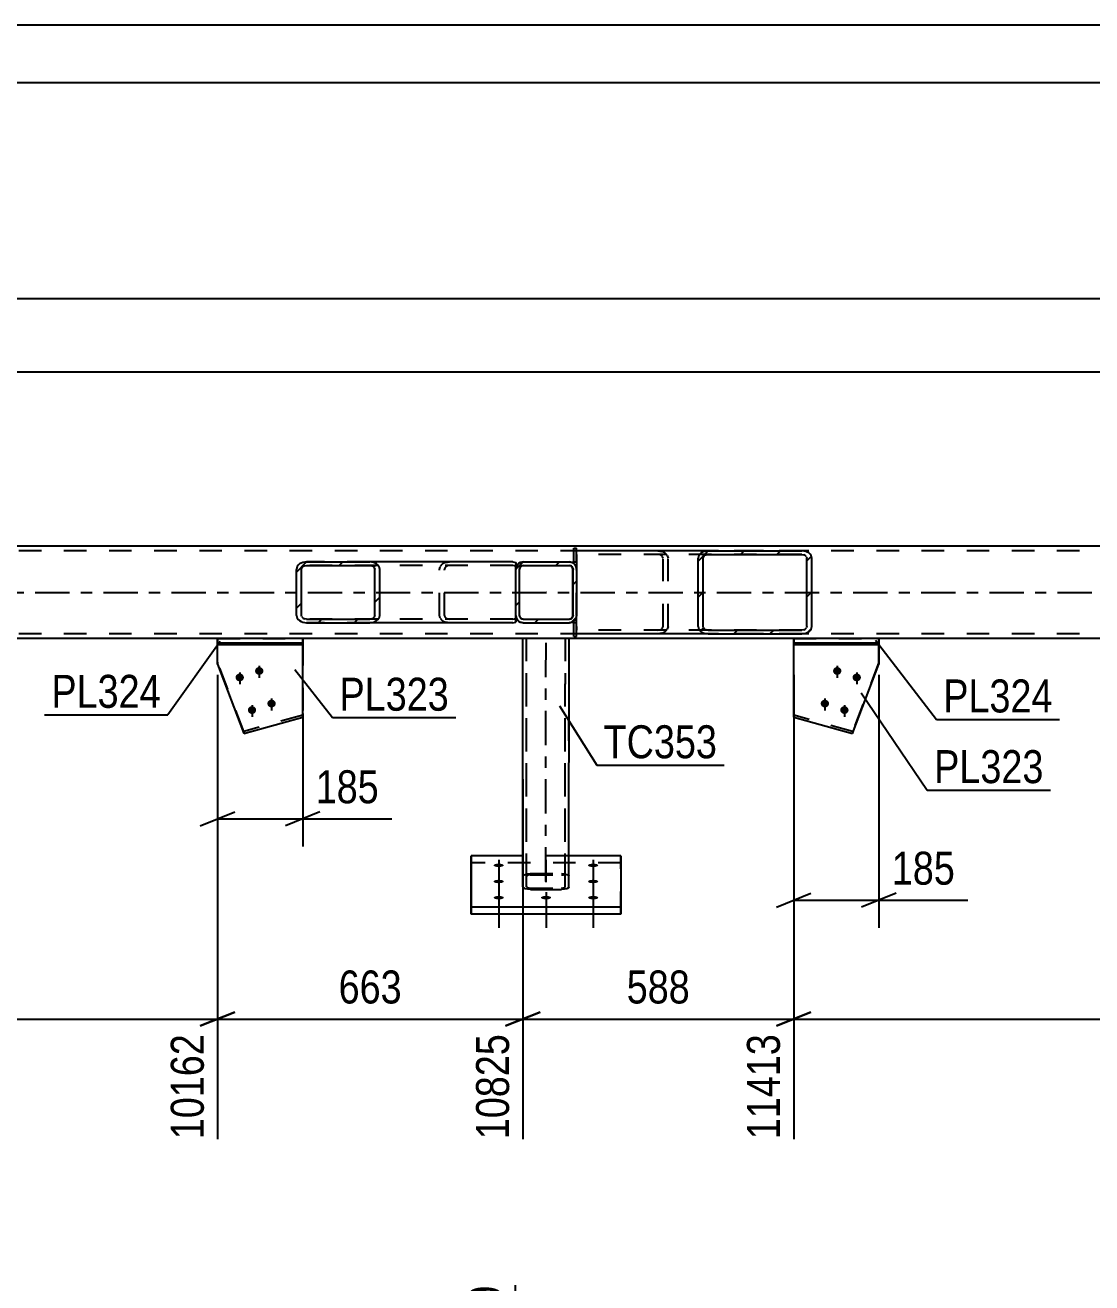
# Model space of a CAD drawing. Header units: millimetres. Extents: x -107 to 734, y -429 to 165.
# Drawn here: x 389.8 to 482.4, y 56.1 to 165.3 of the extents above; entities that cross this region are included whole.
import ezdxf

# ---------------------------------------------------------------- set-up
doc = ezdxf.new("R2010")
doc.units = ezdxf.units.MM
doc.linetypes.add('DXK_LINE_DOT2', pattern=[3.9198, 1.9599, -1.9599])
doc.linetypes.add('DXK_LINE_DOT3', pattern=[5.9187, 2.979, -0.9799, 0.9799, -0.9799])
doc.styles.add('Arial Narrow', font='ARIALN.TTF', dxfattribs={"height": 0.2})

# ---------------------------------------------------------------- blocks, each defined once
blk = doc.blocks.new('Unknown-761544594-1163')
at = {"color": 5, "linetype": 'Continuous'}
for p, q in [((734.4, 165.33), (-106.6, 165.33)), ((729.4, 160.33), (-101.6, 160.33))]:
    blk.add_line(p, q, dxfattribs=at)
blk = doc.blocks.new('Part-761544594-5006 - 4872')
at = {"linetype": 'Continuous'}
h = blk.add_hatch(dxfattribs=at)
h.set_pattern_fill('', scale=0.7, style=0, pattern_type=0)
h.set_pattern_definition([(45, (414.2036, 118.7013), (-1.57154, 1.57154), [])])
h.paths.add_polyline_path([(419.69, 118.7), (414.2, 118.7), (413.87, 118.65), (413.58, 118.51), (413.39, 118.31), (413.33, 118.06), (413.33, 114.06), (413.39, 113.82), (413.58, 113.61), (413.87, 113.47), (414.2, 113.42), (419.69, 113.42), (420.02, 113.47), (420.31, 113.61), (420.5, 113.82), (420.57, 114.06), (420.57, 118.06), (420.5, 118.31), (420.31, 118.51), (420.02, 118.65)])
h.paths.add_polyline_path([(420, 118.29), (420.09, 118.18), (420.13, 118.06), (420.13, 114.06), (420.09, 113.94), (420, 113.84), (419.86, 113.77), (419.69, 113.74), (414.2, 113.74), (414.04, 113.77), (413.89, 113.84), (413.8, 113.94), (413.76, 114.06), (413.76, 118.06), (413.8, 118.18), (413.89, 118.29), (414.04, 118.36), (414.2, 118.38), (419.69, 118.38), (419.86, 118.36)])
at = {"color": 2, "linetype": 'Continuous'}
for p, q in [((413.39, 118.31), (413.33, 118.06)), ((413.33, 114.06), (413.33, 118.06)), ((413.76, 118.06), (413.8, 118.18)), ((413.76, 114.06), (413.76, 118.06)), ((414.2, 118.7), (413.87, 118.65)), ((414.04, 118.36), (414.2, 118.38)), ((414.2, 118.7), (419.69, 118.7)), ((414.2, 118.38), (419.69, 118.38)), ((432.12, 118.7), (419.69, 118.7)), ((420.02, 118.65), (419.69, 118.7)), ((419.69, 118.38), (419.86, 118.36)), ((420.09, 118.18), (420.13, 118.06)), ((420.13, 114.06), (420.13, 118.06)), ((420.57, 118.06), (420.5, 118.31)), ((420.57, 114.06), (420.57, 118.06)), ((432.12, 118.7), (432.37, 118.66)), ((432.37, 118.66), (432.37, 118.65)), ((432.37, 118.65), (432.37, 118.51)), ((432.37, 118.51), (432.37, 118.31)), ((432.37, 118.31), (432.37, 118.06)), ((432.37, 114.06), (432.37, 118.06)), ((413.33, 114.06), (413.39, 113.82)), ((413.8, 113.94), (413.76, 114.06)), ((414.2, 113.74), (414.04, 113.77)), ((414.2, 113.74), (419.69, 113.74)), ((419.86, 113.77), (419.69, 113.74)), ((420.13, 114.06), (420.09, 113.94)), ((420.5, 113.82), (420.57, 114.06)), ((432.37, 114.06), (432.37, 113.82)), ((432.37, 113.82), (432.37, 113.61)), ((413.87, 113.47), (414.2, 113.42)), ((414.2, 113.42), (419.69, 113.42)), ((419.69, 113.42), (420.02, 113.47)), ((432.12, 113.42), (419.69, 113.42)), ((432.12, 113.42), (432.37, 113.46)), ((432.37, 113.61), (432.37, 113.47)), ((432.37, 113.47), (432.37, 113.46))]:
    blk.add_line(p, q, dxfattribs=at)
at = {"color": 7, "linetype": 'DXK_LINE_DOT2'}
for p, q in [((419.69, 118.7), (414.2, 118.7)), ((432.12, 118.38), (414.2, 118.38)), ((425.75, 118.06), (425.81, 118.31)), ((425.75, 114.06), (425.75, 118.06)), ((426.22, 118.18), (426.19, 118.06)), ((426.19, 114.06), (426.19, 118.06)), ((426.29, 118.65), (426.62, 118.7)), ((426.62, 118.38), (426.46, 118.36)), ((432.28, 118.36), (432.12, 118.38)), ((432.37, 118.31), (432.28, 118.36)), ((432.37, 118.66), (432.37, 118.31)), ((432.37, 118.29), (432.37, 118.31)), ((432.37, 118.31), (432.37, 118.31)), ((432.37, 118.18), (432.37, 118.29)), ((432.37, 118.06), (432.37, 118.18)), ((432.37, 114.06), (432.37, 118.06)), ((432.12, 113.74), (414.2, 113.74)), ((425.81, 113.82), (425.75, 114.06)), ((426.19, 114.06), (426.22, 113.94)), ((426.46, 113.77), (426.62, 113.74)), ((432.12, 113.74), (432.28, 113.77)), ((432.28, 113.77), (432.37, 113.81)), ((432.37, 113.94), (432.37, 114.06)), ((432.37, 113.84), (432.37, 113.94)), ((432.37, 113.81), (432.37, 113.84)), ((432.37, 113.46), (432.37, 113.81)), ((419.69, 113.42), (414.2, 113.42)), ((426.62, 113.42), (426.29, 113.47))]:
    blk.add_line(p, q, dxfattribs=at)
at = {"color": 2, "linetype": 'Continuous'}
for centre, radius, start, end in [((414.07, 117.88), 0.801, 104.5769, 147.6241), ((414.14, 117.97), 0.401, 104.5769, 147.6241), ((419.76, 117.97), 0.401, 32.3759, 75.4231), ((419.82, 117.88), 0.801, 32.3759, 75.4231), ((414.07, 114.25), 0.801, 212.3759, 255.4231), ((414.14, 114.15), 0.401, 212.3759, 255.4231), ((419.76, 114.15), 0.401, 284.5769, 327.6241), ((419.82, 114.25), 0.801, 284.5769, 327.6241)]:
    blk.add_arc(centre, radius, start, end, dxfattribs=at)
at = {"color": 7, "linetype": 'DXK_LINE_DOT2'}
for centre, radius, start, end in [((426.49, 117.88), 0.802, 104.5548, 147.5896), ((426.56, 117.97), 0.401, 104.5548, 147.5896), ((426.49, 114.25), 0.802, 212.4104, 255.4452), ((426.56, 114.15), 0.401, 212.4104, 255.4452)]:
    blk.add_arc(centre, radius, start, end, dxfattribs=at)
blk = doc.blocks.new('Part-761544594-4949 - 4872')
at = {"color": 2, "linetype": 'Continuous'}
for p, q in [((432.99, 90.48), (433, 112.06)), ((432.99, 91.41), (433, 112.06)), ((436.99, 90.48), (437, 112.06)), ((432.99, 90.48), (432.99, 91.41)), ((433.04, 90.4), (432.99, 90.48)), ((433.18, 90.32), (433.04, 90.4)), ((433.39, 90.28), (433.18, 90.32)), ((433.64, 90.26), (433.39, 90.28)), ((433.64, 90.26), (436.36, 90.26)), ((436.6, 90.28), (436.36, 90.26)), ((436.81, 90.32), (436.6, 90.28)), ((436.95, 90.4), (436.81, 90.32)), ((436.99, 90.48), (436.95, 90.4))]:
    blk.add_line(p, q, dxfattribs=at)
at = {"color": 7, "linetype": 'DXK_LINE_DOT2'}
for p, q in [((437, 112.06), (433, 112.06)), ((433.31, 91.41), (433.32, 112.06)), ((433.31, 90.48), (433.32, 112.06)), ((436.67, 91.41), (436.68, 112.06)), ((436.67, 90.48), (436.68, 112.06)), ((436.99, 91.41), (437, 112.06)), ((437, 112.06), (437, 112.06)), ((432.99, 91.41), (433.04, 91.49)), ((433.04, 91.49), (433.18, 91.56)), ((433.18, 91.56), (433.39, 91.61)), ((433.34, 91.45), (433.31, 91.41)), ((433.31, 90.48), (433.31, 91.41)), ((433.41, 91.49), (433.34, 91.45)), ((433.39, 91.61), (433.63, 91.63)), ((433.51, 91.51), (433.41, 91.49)), ((433.63, 91.52), (433.51, 91.51)), ((433.63, 91.63), (436.35, 91.63)), ((433.63, 91.52), (436.35, 91.52)), ((436.35, 91.63), (436.6, 91.61)), ((436.35, 91.52), (436.36, 91.52)), ((436.36, 91.52), (436.47, 91.51)), ((436.58, 91.49), (436.47, 91.51)), ((436.65, 91.45), (436.58, 91.49)), ((436.6, 91.61), (436.8, 91.56)), ((436.67, 91.41), (436.65, 91.45)), ((436.67, 90.48), (436.67, 91.41)), ((436.8, 91.56), (436.94, 91.49)), ((436.94, 91.49), (436.99, 91.41)), ((436.99, 90.48), (436.99, 91.41)), ((433.31, 90.48), (433.34, 90.44)), ((433.34, 90.44), (433.41, 90.4)), ((433.41, 90.4), (433.51, 90.38)), ((433.51, 90.38), (433.63, 90.37)), ((433.63, 90.37), (436.35, 90.37)), ((436.35, 90.37), (436.48, 90.38)), ((436.48, 90.38), (436.58, 90.4)), ((436.58, 90.4), (436.65, 90.44)), ((436.65, 90.44), (436.67, 90.48))]:
    blk.add_line(p, q, dxfattribs=at)
at = {"color": 7, "linetype": 'DXK_LINE_DOT3'}
blk.add_line((434.99, 90.94), (435, 112.06), dxfattribs=at)
blk = doc.blocks.new('Bolt-761544594-4896 - 4872')
at = {"linetype": 'Continuous'}
for points in [[(460.29, 109.57), (460.36, 109.57), (460.43, 109.54), (460.5, 109.51), (460.56, 109.46), (460.6, 109.4), (460.63, 109.34), (460.65, 109.27), (460.65, 109.2), (460.63, 109.13), (460.6, 109.07), (460.56, 109.01), (460.5, 108.96), (460.44, 108.93), (460.36, 108.9), (460.29, 108.9), (460.21, 108.9), (460.14, 108.92), (460.08, 108.96), (460.02, 109.01), (459.98, 109.06), (459.95, 109.13), (459.93, 109.2), (459.93, 109.27), (459.95, 109.34), (459.98, 109.4), (460.02, 109.46), (460.08, 109.51), (460.14, 109.54), (460.21, 109.57)], [(461.98, 109.01), (462.06, 109), (462.13, 108.98), (462.2, 108.94), (462.25, 108.9), (462.3, 108.84), (462.33, 108.77), (462.34, 108.7), (462.34, 108.63), (462.33, 108.56), (462.3, 108.5), (462.25, 108.44), (462.2, 108.4), (462.13, 108.36), (462.06, 108.34), (461.99, 108.33), (461.91, 108.34), (461.84, 108.36), (461.77, 108.39), (461.72, 108.44), (461.67, 108.5), (461.64, 108.56), (461.63, 108.63), (461.63, 108.7), (461.64, 108.77), (461.67, 108.84), (461.72, 108.89), (461.77, 108.94), (461.84, 108.98), (461.91, 109)], [(459.22, 106.74), (459.29, 106.73), (459.36, 106.71), (459.43, 106.67), (459.48, 106.63), (459.53, 106.57), (459.56, 106.51), (459.57, 106.44), (459.57, 106.37), (459.56, 106.3), (459.53, 106.23), (459.48, 106.18), (459.43, 106.13), (459.36, 106.09), (459.29, 106.07), (459.22, 106.06), (459.14, 106.07), (459.07, 106.09), (459.01, 106.13), (458.95, 106.17), (458.91, 106.23), (458.87, 106.3), (458.86, 106.36), (458.86, 106.43), (458.87, 106.5), (458.9, 106.57), (458.95, 106.63), (459, 106.67), (459.07, 106.71), (459.14, 106.73)], [(460.91, 106.17), (460.99, 106.17), (461.06, 106.14), (461.12, 106.11), (461.18, 106.06), (461.22, 106), (461.25, 105.94), (461.27, 105.87), (461.27, 105.8), (461.26, 105.73), (461.22, 105.67), (461.18, 105.61), (461.12, 105.56), (461.06, 105.53), (460.99, 105.5), (460.91, 105.5), (460.84, 105.5), (460.77, 105.53), (460.7, 105.56), (460.65, 105.61), (460.6, 105.66), (460.57, 105.73), (460.55, 105.8), (460.55, 105.87), (460.57, 105.94), (460.6, 106), (460.64, 106.06), (460.7, 106.11), (460.77, 106.14), (460.84, 106.17)]]:
    blk.add_hatch(color=1, dxfattribs=at).paths.add_polyline_path(points)
at = {"color": 1, "linetype": 'Continuous'}
for p, q in [((460.29, 109.67), (460.29, 108.65)), ((461.98, 109.11), (461.99, 108.08)), ((459.22, 106.84), (459.22, 105.81)), ((460.91, 106.27), (460.91, 105.25))]:
    blk.add_line(p, q, dxfattribs=at)
blk = doc.blocks.new('Bolt-761544594-4897 - 4872')
at = {"linetype": 'Continuous'}
for points in [[(410.1, 109.57), (410.17, 109.57), (410.24, 109.54), (410.31, 109.51), (410.36, 109.46), (410.41, 109.4), (410.44, 109.34), (410.45, 109.27), (410.45, 109.2), (410.44, 109.13), (410.41, 109.07), (410.36, 109.01), (410.31, 108.96), (410.24, 108.93), (410.17, 108.9), (410.1, 108.9), (410.02, 108.9), (409.95, 108.93), (409.89, 108.96), (409.83, 109.01), (409.78, 109.06), (409.75, 109.13), (409.74, 109.2), (409.74, 109.27), (409.75, 109.34), (409.78, 109.4), (409.83, 109.46), (409.88, 109.51), (409.95, 109.54), (410.02, 109.57)], [(408.4, 109.01), (408.47, 109), (408.55, 108.98), (408.61, 108.94), (408.67, 108.9), (408.71, 108.84), (408.74, 108.77), (408.76, 108.71), (408.76, 108.63), (408.74, 108.57), (408.71, 108.5), (408.67, 108.44), (408.61, 108.4), (408.55, 108.36), (408.48, 108.34), (408.4, 108.33), (408.33, 108.34), (408.25, 108.36), (408.19, 108.39), (408.13, 108.44), (408.09, 108.5), (408.06, 108.56), (408.04, 108.63), (408.04, 108.7), (408.06, 108.77), (408.09, 108.84), (408.13, 108.89), (408.19, 108.94), (408.25, 108.98), (408.32, 109)], [(409.47, 106.17), (409.54, 106.17), (409.61, 106.14), (409.68, 106.11), (409.74, 106.06), (409.78, 106.01), (409.81, 105.94), (409.83, 105.87), (409.83, 105.8), (409.81, 105.73), (409.78, 105.67), (409.74, 105.61), (409.68, 105.56), (409.62, 105.53), (409.54, 105.5), (409.47, 105.5), (409.39, 105.5), (409.32, 105.53), (409.26, 105.56), (409.2, 105.61), (409.16, 105.67), (409.13, 105.73), (409.11, 105.8), (409.11, 105.87), (409.13, 105.94), (409.16, 106), (409.2, 106.06), (409.26, 106.11), (409.32, 106.14), (409.39, 106.17)], [(411.16, 106.74), (411.24, 106.73), (411.31, 106.71), (411.38, 106.68), (411.43, 106.63), (411.48, 106.57), (411.51, 106.51), (411.52, 106.44), (411.52, 106.37), (411.51, 106.3), (411.48, 106.23), (411.43, 106.18), (411.38, 106.13), (411.31, 106.09), (411.24, 106.07), (411.17, 106.06), (411.09, 106.07), (411.02, 106.09), (410.95, 106.13), (410.9, 106.17), (410.85, 106.23), (410.82, 106.3), (410.81, 106.36), (410.81, 106.44), (410.82, 106.5), (410.85, 106.57), (410.9, 106.63), (410.95, 106.67), (411.02, 106.71), (411.09, 106.73)]]:
    blk.add_hatch(color=1, dxfattribs=at).paths.add_polyline_path(points)
at = {"color": 1, "linetype": 'Continuous'}
for p, q in [((410.09, 109.67), (410.1, 108.65)), ((408.4, 109.11), (408.4, 108.08)), ((409.47, 106.27), (409.47, 105.25)), ((411.16, 106.84), (411.17, 105.81))]:
    blk.add_line(p, q, dxfattribs=at)
blk = doc.blocks.new('Part-761544594-4912 - 4872')
at = {"color": 7, "linetype": 'DXK_LINE_DOT2'}
for p, q in [((563.65, 119.66), (0, 119.66)), ((563.65, 112.46), (0, 112.46))]:
    blk.add_line(p, q, dxfattribs=at)
at = {"color": 2, "linetype": 'Continuous'}
for p, q in [((563.65, 120.06), (0.01, 120.06)), ((563.65, 112.06), (4.81, 112.06))]:
    blk.add_line(p, q, dxfattribs=at)
at = {"color": 7, "linetype": 'DXK_LINE_DOT3'}
blk.add_line((0.01, 116.06), (563.65, 116.06), dxfattribs=at)
blk = doc.blocks.new('Bolt-761544594-4922 - 4872')
at = {"linetype": 'Continuous'}
for points in [[(430.89, 92.2), (430.8, 92.2), (430.71, 92.21), (430.63, 92.23), (430.56, 92.25), (430.51, 92.27), (430.47, 92.3), (430.45, 92.33), (430.45, 92.36), (430.47, 92.39), (430.51, 92.42), (430.56, 92.45), (430.63, 92.47), (430.71, 92.48), (430.8, 92.49), (430.89, 92.5), (430.98, 92.49), (431.07, 92.48), (431.15, 92.47), (431.22, 92.45), (431.27, 92.42), (431.31, 92.39), (431.33, 92.36), (431.33, 92.33), (431.31, 92.3), (431.27, 92.27), (431.22, 92.25), (431.15, 92.23), (431.07, 92.21), (430.98, 92.2)], [(439.09, 92.2), (439, 92.2), (438.91, 92.21), (438.83, 92.23), (438.76, 92.25), (438.71, 92.27), (438.67, 92.3), (438.65, 92.33), (438.65, 92.36), (438.67, 92.39), (438.71, 92.42), (438.76, 92.45), (438.83, 92.47), (438.91, 92.48), (439, 92.49), (439.09, 92.5), (439.18, 92.49), (439.27, 92.48), (439.35, 92.47), (439.42, 92.45), (439.47, 92.42), (439.51, 92.39), (439.53, 92.36), (439.53, 92.33), (439.51, 92.3), (439.47, 92.27), (439.42, 92.25), (439.35, 92.23), (439.27, 92.21), (439.18, 92.2)], [(430.89, 90.79), (430.8, 90.8), (430.71, 90.81), (430.63, 90.82), (430.57, 90.84), (430.51, 90.87), (430.47, 90.9), (430.46, 90.93), (430.46, 90.96), (430.47, 90.99), (430.51, 91.02), (430.57, 91.05), (430.63, 91.07), (430.71, 91.08), (430.8, 91.09), (430.89, 91.1), (430.98, 91.09), (431.07, 91.08), (431.15, 91.07), (431.22, 91.05), (431.27, 91.02), (431.31, 90.99), (431.33, 90.96), (431.33, 90.93), (431.31, 90.9), (431.27, 90.87), (431.22, 90.84), (431.15, 90.82), (431.07, 90.81), (430.98, 90.8)], [(439.09, 90.79), (439, 90.8), (438.91, 90.81), (438.83, 90.82), (438.77, 90.84), (438.71, 90.87), (438.67, 90.9), (438.66, 90.93), (438.66, 90.96), (438.67, 90.99), (438.71, 91.02), (438.77, 91.05), (438.83, 91.07), (438.91, 91.08), (439, 91.09), (439.09, 91.1), (439.18, 91.09), (439.27, 91.08), (439.35, 91.07), (439.42, 91.05), (439.47, 91.02), (439.51, 90.99), (439.53, 90.96), (439.53, 90.93), (439.51, 90.9), (439.47, 90.87), (439.42, 90.84), (439.35, 90.82), (439.27, 90.81), (439.18, 90.8)], [(430.9, 89.39), (430.81, 89.4), (430.72, 89.4), (430.64, 89.42), (430.57, 89.44), (430.52, 89.47), (430.48, 89.5), (430.46, 89.53), (430.46, 89.56), (430.48, 89.59), (430.52, 89.62), (430.57, 89.64), (430.64, 89.66), (430.72, 89.68), (430.81, 89.69), (430.9, 89.69), (430.99, 89.69), (431.08, 89.68), (431.16, 89.66), (431.22, 89.64), (431.28, 89.62), (431.32, 89.59), (431.33, 89.56), (431.33, 89.53), (431.32, 89.5), (431.28, 89.47), (431.22, 89.44), (431.16, 89.42), (431.08, 89.4), (430.99, 89.4)], [(435, 89.39), (434.91, 89.4), (434.82, 89.4), (434.74, 89.42), (434.67, 89.44), (434.62, 89.47), (434.58, 89.5), (434.56, 89.53), (434.56, 89.56), (434.58, 89.59), (434.62, 89.62), (434.67, 89.64), (434.74, 89.66), (434.82, 89.68), (434.91, 89.69), (435, 89.69), (435.09, 89.69), (435.18, 89.68), (435.26, 89.66), (435.32, 89.64), (435.38, 89.62), (435.42, 89.59), (435.43, 89.56), (435.43, 89.53), (435.42, 89.5), (435.38, 89.47), (435.32, 89.44), (435.26, 89.42), (435.18, 89.4), (435.09, 89.4)], [(439.1, 89.39), (439.01, 89.4), (438.92, 89.4), (438.84, 89.42), (438.77, 89.44), (438.72, 89.47), (438.68, 89.5), (438.66, 89.53), (438.66, 89.56), (438.68, 89.59), (438.72, 89.62), (438.77, 89.64), (438.84, 89.66), (438.92, 89.68), (439.01, 89.69), (439.1, 89.69), (439.19, 89.69), (439.28, 89.68), (439.36, 89.66), (439.42, 89.64), (439.48, 89.62), (439.52, 89.59), (439.53, 89.56), (439.53, 89.53), (439.52, 89.5), (439.48, 89.47), (439.42, 89.44), (439.36, 89.42), (439.28, 89.4), (439.19, 89.4)]]:
    blk.add_hatch(color=1, dxfattribs=at).paths.add_polyline_path(points)
at = {"color": 1, "linetype": 'Continuous'}
for p, q in [((430.89, 92.84), (430.89, 89.72)), ((439.09, 92.84), (439.09, 89.72)), ((430.89, 91.43), (430.89, 88.31)), ((439.09, 91.43), (439.09, 88.31)), ((430.9, 90.03), (430.9, 86.91)), ((435, 90.03), (435, 86.91)), ((439.1, 90.03), (439.1, 86.91))]:
    blk.add_line(p, q, dxfattribs=at)
at = {"color": 1, "linetype": 'DXK_LINE_DOT2'}
blk.add_line((434.99, 92.84), (434.99, 89.72), dxfattribs=at)
blk = doc.blocks.new('Part-761544594-5001 - 4872')
at = {"color": 2, "linetype": 'Continuous'}
for p, q in [((406.48, 111.66), (406.48, 112.06)), ((406.48, 112.06), (406.48, 111.66)), ((406.48, 111.66), (406.48, 111.66)), ((406.48, 111.66), (406.48, 111.66)), ((413.88, 111.66), (406.48, 111.66)), ((413.88, 112.06), (413.88, 111.66))]:
    blk.add_line(p, q, dxfattribs=at)
at = {"color": 7, "linetype": 'DXK_LINE_DOT2'}
for p, q in [((406.48, 112.06), (406.48, 112.06)), ((406.48, 112.06), (413.88, 112.06)), ((406.48, 111.66), (406.48, 111.66)), ((413.87, 111.66), (413.87, 112.06))]:
    blk.add_line(p, q, dxfattribs=at)
blk = doc.blocks.new('Part-761544594-4937 - 4872')
at = {"color": 2, "linetype": 'Continuous'}
for p, q in [((437.41, 112.22), (437.41, 113.42)), ((437.41, 113.42), (437.42, 113.42)), ((437.66, 113.42), (437.41, 113.42)), ((437.42, 112.22), (437.42, 113.42)), ((437.66, 112.22), (437.66, 113.42)), ((437.42, 112.22), (437.41, 112.22)), ((437.41, 112.22), (437.66, 112.22))]:
    blk.add_line(p, q, dxfattribs=at)
at = {"color": 7, "linetype": 'DXK_LINE_DOT2'}
blk.add_line((437.65, 112.22), (437.65, 113.42), dxfattribs=at)
blk = doc.blocks.new('Part-761544594-4938 - 4872')
at = {"color": 2, "linetype": 'Continuous'}
for p, q in [((437.42, 119.9), (437.41, 119.9)), ((437.41, 119.9), (437.66, 119.9)), ((437.41, 118.7), (437.41, 119.9)), ((437.42, 118.7), (437.42, 119.9)), ((437.66, 118.7), (437.66, 119.9)), ((437.42, 118.7), (437.41, 118.7)), ((437.41, 118.7), (437.66, 118.7))]:
    blk.add_line(p, q, dxfattribs=at)
at = {"color": 7, "linetype": 'DXK_LINE_DOT2'}
blk.add_line((437.65, 118.7), (437.65, 119.9), dxfattribs=at)
blk = doc.blocks.new('Part-761544594-4943 - 4872')
at = {"color": 2, "linetype": 'Continuous'}
for p, q in [((456.51, 112.06), (456.51, 111.66)), ((456.51, 111.66), (456.52, 111.66)), ((456.51, 111.66), (456.51, 111.66)), ((456.52, 111.66), (456.52, 112.06)), ((463.91, 111.66), (456.52, 111.66)), ((463.91, 112.06), (463.91, 111.66))]:
    blk.add_line(p, q, dxfattribs=at)
at = {"color": 7, "linetype": 'DXK_LINE_DOT2'}
for p, q in [((456.52, 112.06), (456.51, 112.06)), ((456.51, 112.06), (463.91, 112.06)), ((456.51, 111.66), (456.52, 111.66)), ((463.9, 111.66), (463.9, 112.06))]:
    blk.add_line(p, q, dxfattribs=at)
blk = doc.blocks.new('Part-761544594-5015 - 4872')
at = {"color": 2, "linetype": 'Continuous'}
for p, q in [((406.48, 111.68), (406.48, 111.68)), ((406.48, 111.68), (406.48, 111.52)), ((406.48, 109.99), (406.48, 111.52)), ((406.48, 111.52), (413.87, 111.52)), ((406.48, 109.82), (406.48, 111.52)), ((413.87, 111.52), (413.87, 111.66)), ((413.87, 105.21), (413.87, 111.52)), ((406.48, 109.82), (408.75, 103.8)), ((408.75, 103.8), (413.87, 105.21))]:
    blk.add_line(p, q, dxfattribs=at)
at = {"color": 7, "linetype": 'DXK_LINE_DOT2'}
for p, q in [((406.48, 111.68), (413.87, 111.68)), ((406.48, 111.52), (406.48, 111.68)), ((413.87, 111.68), (413.87, 105.38)), ((413.87, 111.66), (413.87, 111.68)), ((408.75, 103.97), (406.48, 109.99)), ((406.48, 109.99), (406.48, 109.82)), ((413.87, 105.38), (408.75, 103.97)), ((413.87, 105.38), (413.87, 105.21)), ((408.75, 103.97), (408.75, 103.8))]:
    blk.add_line(p, q, dxfattribs=at)
blk = doc.blocks.new('Part-761544594-4977 - 4872')
at = {"linetype": 'Continuous'}
h = blk.add_hatch(dxfattribs=at)
h.set_pattern_fill('', scale=0.7, style=0, pattern_type=0)
h.set_pattern_definition([(45, (433.0277, 118.7013), (-1.57154, 1.57154), [])])
h.paths.add_polyline_path([(437.03, 118.7), (433.03, 118.7), (432.78, 118.65), (432.58, 118.51), (432.44, 118.31), (432.39, 118.06), (432.39, 114.06), (432.44, 113.82), (432.58, 113.61), (432.78, 113.47), (433.03, 113.42), (437.03, 113.42), (437.27, 113.47), (437.48, 113.61), (437.62, 113.82), (437.67, 114.06), (437.67, 118.06), (437.62, 118.31), (437.48, 118.51), (437.27, 118.65)])
h.paths.add_polyline_path([(437.25, 118.29), (437.32, 118.18), (437.35, 118.06), (437.35, 114.06), (437.32, 113.94), (437.25, 113.84), (437.15, 113.77), (437.03, 113.74), (433.03, 113.74), (432.91, 113.77), (432.8, 113.84), (432.73, 113.94), (432.71, 114.06), (432.71, 118.06), (432.73, 118.18), (432.8, 118.29), (432.91, 118.36), (433.03, 118.38), (437.03, 118.38), (437.15, 118.36)])
at = {"color": 2, "linetype": 'Continuous'}
for p, q in [((432.37, 118.06), (432.42, 118.31)), ((432.37, 118.06), (432.39, 118.06)), ((432.44, 118.31), (432.39, 118.06)), ((432.39, 114.06), (432.39, 118.06)), ((432.71, 118.06), (432.73, 118.18)), ((432.71, 114.06), (432.71, 118.06)), ((432.77, 118.65), (433.01, 118.7)), ((433.03, 118.7), (432.78, 118.65)), ((432.91, 118.36), (433.03, 118.38)), ((433.01, 118.7), (433.03, 118.7)), ((433.03, 118.7), (433.01, 118.7)), ((433.03, 118.7), (437.03, 118.7)), ((433.03, 118.38), (437.03, 118.38)), ((437.14, 118.36), (437.01, 118.38)), ((437.27, 118.65), (437.03, 118.7)), ((437.03, 118.38), (437.15, 118.36)), ((437.33, 118.06), (437.31, 118.18)), ((437.32, 118.18), (437.35, 118.06)), ((437.33, 118.06), (437.35, 118.06)), ((437.33, 114.06), (437.33, 118.06)), ((437.35, 114.06), (437.35, 118.06)), ((437.67, 118.06), (437.62, 118.31)), ((437.67, 114.06), (437.67, 118.06)), ((432.37, 114.06), (432.39, 114.06)), ((432.42, 113.82), (432.37, 114.06)), ((432.39, 114.06), (432.44, 113.82)), ((432.73, 113.94), (432.71, 114.06)), ((433.03, 113.74), (432.91, 113.77)), ((433.03, 113.74), (437.03, 113.74)), ((437.01, 113.74), (437.14, 113.77)), ((437.15, 113.77), (437.03, 113.74)), ((437.31, 113.94), (437.33, 114.06)), ((437.35, 114.06), (437.32, 113.94)), ((437.33, 114.06), (437.35, 114.06)), ((437.62, 113.82), (437.67, 114.06)), ((433.01, 113.42), (432.77, 113.47)), ((432.78, 113.47), (433.03, 113.42)), ((433.01, 113.42), (433.03, 113.42)), ((433.03, 113.42), (433.01, 113.42)), ((433.03, 113.42), (437.03, 113.42)), ((437.03, 113.42), (437.27, 113.47))]:
    blk.add_line(p, q, dxfattribs=at)
at = {"color": 7, "linetype": 'DXK_LINE_DOT2'}
for p, q in [((432.37, 114.06), (432.37, 118.06)), ((432.37, 118.06), (432.37, 118.06)), ((432.37, 118.06), (432.37, 118.06)), ((432.72, 118.18), (432.69, 118.06)), ((432.69, 118.06), (432.71, 118.06)), ((432.69, 114.06), (432.69, 118.06)), ((433.01, 118.38), (432.89, 118.36)), ((433.01, 118.38), (433.03, 118.38)), ((433.01, 118.38), (437.01, 118.38)), ((433.03, 118.7), (437.03, 118.7)), ((437.01, 118.7), (437.26, 118.65)), ((437.01, 118.38), (437.03, 118.38)), ((437.6, 118.31), (437.65, 118.06)), ((437.65, 114.06), (437.65, 118.06)), ((437.65, 118.06), (437.67, 118.06)), ((432.37, 114.06), (432.37, 114.06)), ((432.37, 114.06), (432.37, 114.06)), ((432.69, 114.06), (432.71, 114.06)), ((432.69, 114.06), (432.72, 113.94)), ((432.89, 113.77), (433.01, 113.74)), ((433.01, 113.74), (433.03, 113.74)), ((433.01, 113.74), (437.01, 113.74)), ((437.01, 113.74), (437.03, 113.74)), ((437.65, 114.06), (437.6, 113.82)), ((437.65, 114.06), (437.67, 114.06)), ((433.03, 113.42), (437.03, 113.42)), ((437.26, 113.47), (437.01, 113.42))]:
    blk.add_line(p, q, dxfattribs=at)
at = {"color": 7, "linetype": 'DXK_LINE_DOT3'}
blk.add_line((435.03, 116.06), (435, 116.06), dxfattribs=at)
at = {"color": 2, "linetype": 'Continuous'}
for centre, radius, start, end in [((433.01, 118.06), 0.64, 112.5, 157.5), ((433.03, 118.06), 0.64, 112.5, 157.5), ((433.03, 118.06), 0.32, 112.5, 157.5), ((437.01, 118.06), 0.32, 22.5, 67.5), ((437.03, 118.06), 0.32, 22.5, 67.5), ((437.03, 118.06), 0.64, 22.5, 67.5), ((433.01, 114.06), 0.64, 202.5, 247.5), ((433.03, 114.06), 0.64, 202.5, 247.5), ((433.03, 114.06), 0.32, 202.5, 247.5), ((437.01, 114.06), 0.32, 292.5, 337.5), ((437.03, 114.06), 0.32, 292.5, 337.5), ((437.03, 114.06), 0.64, 292.5, 337.5)]:
    blk.add_arc(centre, radius, start, end, dxfattribs=at)
at = {"color": 7, "linetype": 'DXK_LINE_DOT2'}
for centre, radius, start, end in [((433.01, 118.06), 0.32, 112.5, 157.5), ((437.01, 118.06), 0.64, 22.5, 67.5), ((433.01, 114.06), 0.32, 202.5, 247.5), ((437.01, 114.06), 0.64, 292.5, 337.5)]:
    blk.add_arc(centre, radius, start, end, dxfattribs=at)
blk = doc.blocks.new('Part-761544594-4991 - 4872')
at = {"color": 2, "linetype": 'Continuous'}
for p, q in [((433, 93.17), (428.49, 93.17)), ((428.49, 93.17), (428.49, 92.57)), ((428.5, 88.72), (428.49, 93.17)), ((441.49, 93.17), (437, 93.17)), ((441.49, 93.17), (441.5, 88.72)), ((428.49, 92.57), (428.5, 88.12)), ((441.5, 88.72), (428.5, 88.72)), ((428.5, 88.12), (428.5, 88.72)), ((441.5, 88.72), (441.5, 88.12)), ((441.5, 88.12), (428.5, 88.12))]:
    blk.add_line(p, q, dxfattribs=at)
at = {"color": 7, "linetype": 'DXK_LINE_DOT2'}
for p, q in [((437, 93.17), (433, 93.17)), ((441.49, 92.57), (441.49, 93.17)), ((441.49, 92.57), (428.49, 92.57)), ((441.5, 88.12), (441.49, 92.57))]:
    blk.add_line(p, q, dxfattribs=at)
blk = doc.blocks.new('Part-761544594-5012 - 4872')
at = {"linetype": 'Continuous'}
h = blk.add_hatch(dxfattribs=at)
h.set_pattern_fill('', scale=0.7, style=0, pattern_type=0)
h.set_pattern_definition([(45, (449.0792, 119.6613), (-1.57154, 1.57154), [])])
h.paths.add_polyline_path([(457.21, 119.66), (449.08, 119.66), (448.74, 119.61), (448.46, 119.47), (448.27, 119.27), (448.2, 119.02), (448.2, 113.1), (448.27, 112.86), (448.46, 112.65), (448.74, 112.51), (449.08, 112.46), (457.21, 112.46), (457.55, 112.51), (457.84, 112.65), (458.03, 112.86), (458.09, 113.1), (458.09, 119.02), (458.03, 119.27), (457.84, 119.47), (457.55, 119.61)])
h.paths.add_polyline_path([(457.53, 119.25), (457.62, 119.14), (457.65, 119.02), (457.65, 113.1), (457.62, 112.98), (457.53, 112.88), (457.38, 112.81), (457.21, 112.78), (449.08, 112.78), (448.91, 112.81), (448.77, 112.88), (448.67, 112.98), (448.64, 113.1), (448.64, 119.02), (448.67, 119.14), (448.77, 119.25), (448.91, 119.32), (449.08, 119.34), (457.21, 119.34), (457.38, 119.32)])
at = {"color": 7, "linetype": 'DXK_LINE_DOT2'}
for p, q in [((437.65, 119.34), (437.65, 119.66)), ((437.66, 119.66), (437.65, 119.66)), ((437.65, 119.66), (437.65, 119.66)), ((437.65, 119.66), (437.66, 119.66)), ((437.65, 119.61), (437.65, 119.66)), ((437.65, 119.47), (437.65, 119.61)), ((437.66, 119.27), (437.65, 119.47)), ((457.21, 119.34), (437.65, 119.34)), ((437.65, 119.34), (437.65, 119.32)), ((437.65, 119.32), (437.65, 119.25)), ((437.65, 119.25), (437.65, 119.14)), ((437.65, 119.14), (437.65, 119.02)), ((437.66, 119.02), (437.66, 119.27)), ((444.72, 119.66), (445.06, 119.61)), ((444.89, 119.32), (444.72, 119.34)), ((445.16, 119.02), (445.12, 119.14)), ((445.53, 119.27), (445.6, 119.02)), ((457.21, 119.66), (449.08, 119.66)), ((437.65, 119.02), (437.65, 118.7)), ((437.65, 118.13), (437.65, 114)), ((437.66, 119.02), (437.66, 118.7)), ((437.66, 118.12), (437.66, 114)), ((445.16, 113.1), (445.16, 119.02)), ((445.6, 113.1), (445.6, 119.02)), ((437.65, 113.1), (437.65, 113.42)), ((437.65, 113.1), (437.65, 112.98)), ((437.65, 112.98), (437.65, 112.88)), ((437.65, 112.88), (437.65, 112.81)), ((437.65, 112.65), (437.66, 112.86)), ((437.65, 112.81), (437.65, 112.78)), ((457.21, 112.78), (437.65, 112.78)), ((437.65, 112.46), (437.65, 112.78)), ((437.65, 112.51), (437.65, 112.65)), ((437.66, 113.1), (437.66, 113.42)), ((437.66, 112.86), (437.66, 113.1)), ((444.72, 112.78), (444.89, 112.81)), ((445.12, 112.98), (445.16, 113.1)), ((445.6, 113.1), (445.53, 112.86)), ((437.65, 112.46), (437.65, 112.51)), ((437.65, 112.46), (437.66, 112.46)), ((437.66, 112.46), (437.65, 112.46)), ((437.65, 112.46), (437.65, 112.46)), ((445.06, 112.51), (444.72, 112.46)), ((457.21, 112.46), (449.08, 112.46))]:
    blk.add_line(p, q, dxfattribs=at)
at = {"color": 2, "linetype": 'Continuous'}
for p, q in [((449.08, 119.66), (437.66, 119.66)), ((448.27, 119.27), (448.2, 119.02)), ((448.64, 119.02), (448.67, 119.14)), ((449.08, 119.66), (448.74, 119.61)), ((448.91, 119.32), (449.08, 119.34)), ((449.08, 119.66), (457.21, 119.66)), ((449.08, 119.34), (457.21, 119.34)), ((457.55, 119.61), (457.21, 119.66)), ((457.21, 119.34), (457.38, 119.32)), ((457.62, 119.14), (457.65, 119.02)), ((458.09, 119.02), (458.03, 119.27)), ((437.65, 118.7), (437.65, 118.13)), ((437.66, 118.7), (437.66, 118.12)), ((448.2, 113.1), (448.2, 119.02)), ((448.64, 113.1), (448.64, 119.02)), ((457.65, 113.1), (457.65, 119.02)), ((458.09, 113.1), (458.09, 119.02)), ((437.65, 113.42), (437.65, 114)), ((437.66, 113.42), (437.66, 114)), ((448.2, 113.1), (448.27, 112.86)), ((448.67, 112.98), (448.64, 113.1)), ((449.08, 112.78), (448.91, 112.81)), ((449.08, 112.78), (457.21, 112.78)), ((457.38, 112.81), (457.21, 112.78)), ((457.65, 113.1), (457.62, 112.98)), ((458.03, 112.86), (458.09, 113.1)), ((449.08, 112.46), (437.66, 112.46)), ((448.74, 112.51), (449.08, 112.46)), ((449.08, 112.46), (457.21, 112.46)), ((457.21, 112.46), (457.55, 112.51))]:
    blk.add_line(p, q, dxfattribs=at)
at = {"color": 7, "linetype": 'DXK_LINE_DOT2'}
for centre, radius, start, end in [((444.79, 118.93), 0.401, 32.4104, 75.4452), ((444.85, 118.84), 0.802, 32.4104, 75.4452), ((444.79, 113.19), 0.401, 284.5548, 327.5896), ((444.85, 113.29), 0.802, 284.5548, 327.5896)]:
    blk.add_arc(centre, radius, start, end, dxfattribs=at)
at = {"color": 2, "linetype": 'Continuous'}
for centre, radius, start, end in [((448.94, 118.84), 0.803, 104.5326, 147.5549), ((449.01, 118.93), 0.401, 104.5326, 147.5549), ((457.28, 118.93), 0.401, 32.4451, 75.4674), ((457.35, 118.84), 0.803, 32.4451, 75.4674), ((448.94, 113.29), 0.803, 212.4451, 255.4674), ((449.01, 113.19), 0.401, 212.4451, 255.4674), ((457.28, 113.19), 0.401, 284.5326, 327.5549), ((457.35, 113.29), 0.803, 284.5326, 327.5549)]:
    blk.add_arc(centre, radius, start, end, dxfattribs=at)
blk = doc.blocks.new('Part-761544594-5016 - 4872')
at = {"color": 2, "linetype": 'Continuous'}
for p, q in [((456.51, 111.68), (456.52, 111.68)), ((456.51, 111.68), (456.51, 111.52)), ((456.51, 105.38), (456.51, 111.52)), ((456.51, 111.52), (463.91, 111.52)), ((456.51, 105.21), (456.51, 111.52)), ((463.91, 111.52), (463.91, 111.66)), ((463.91, 109.82), (463.91, 111.52)), ((461.63, 103.8), (463.91, 109.82)), ((456.51, 105.21), (461.63, 103.8))]:
    blk.add_line(p, q, dxfattribs=at)
at = {"color": 7, "linetype": 'DXK_LINE_DOT2'}
for p, q in [((456.51, 111.52), (456.51, 111.68)), ((456.52, 111.68), (463.91, 111.68)), ((463.91, 111.68), (463.91, 109.99)), ((463.91, 111.66), (463.91, 111.68)), ((463.91, 109.99), (461.63, 103.96)), ((463.91, 109.99), (463.91, 109.82)), ((461.63, 103.96), (456.51, 105.38)), ((456.51, 105.38), (456.51, 105.21)), ((461.63, 103.96), (461.63, 103.8))]:
    blk.add_line(p, q, dxfattribs=at)
blk = doc.blocks.new('StraightDimension-761544594-2307 - 1651')
at = {"color": 7, "linetype": 'Continuous'}
for p, q in [((432.36, -5.66), (432.36, 55.87)), ((425.73, -5), (425.73, 51.37)), ((424.23, 40.33), (427.23, 41.53)), ((433.86, 41.53), (430.86, 40.33)), ((425.73, 40.93), (432.36, 40.93))]:
    blk.add_line(p, q, dxfattribs=at)
at = {"color": 0}
blk.add_wipeout([(432.39, 41.68), (432.39, 45.88), (425.7, 45.88), (425.7, 41.68)], dxfattribs=at)
at = {"color": 3, "style": 'Arial Narrow'}
blk.add_text('166', height=2.863, dxfattribs=at).set_placement((426.3, 42.28))
at = {"color": 0, "linetype": 'Continuous'}
blk.add_wipeout([(431.76, 56.47), (427.56, 56.47), (427.56, 46.13), (431.76, 46.13)], dxfattribs=at)
at = {"color": 3, "linetype": 'Continuous', "style": 'Arial Narrow'}
blk.add_text('10809', height=2.863, rotation=90.0002, dxfattribs=at).set_placement((431.16, 46.73))
blk = doc.blocks.new('StraightDimension-761544594-7548 - 4872')
at = {"color": 7, "linetype": 'Continuous'}
blk.add_line((0.01, 135.21), (574.55, 135.21), dxfattribs=at)
blk = doc.blocks.new('StraightDimension-761544594-8649 - 4872')
at = {"color": 7, "linetype": 'Continuous'}
blk.add_line((-1, 141.59), (575.55, 141.59), dxfattribs=at)
blk = doc.blocks.new('StraightDimension-761544594-8784 - 4872')
at = {"color": 7, "linetype": 'Continuous'}
for p, q in [((574.55, 111.06), (574.55, 68.56)), ((456.51, 108.89), (456.51, 68.56)), ((458.01, 79.6), (455.01, 78.4)), ((456.51, 79), (574.55, 79)), ((573.05, 78.4), (576.05, 79.6))]:
    blk.add_line(p, q, dxfattribs=at)
at = {"color": 0}
blk.add_wipeout([(519.79, 79.75), (519.79, 83.95), (511.28, 83.95), (511.28, 79.75)], dxfattribs=at)
at = {"color": 3, "style": 'Arial Narrow'}
blk.add_text('4087', height=2.863, dxfattribs=at).set_placement((511.88, 80.35))
at = {"color": 0, "linetype": 'Continuous'}
blk.add_wipeout([(573.95, 78.3), (569.75, 78.3), (569.75, 67.96), (573.95, 67.96)], dxfattribs=at)
at = {"color": 3, "linetype": 'Continuous', "style": 'Arial Narrow'}
blk.add_text('15500', height=2.863, rotation=90.0002, dxfattribs=at).set_placement((573.35, 68.56))
blk = doc.blocks.new('StraightDimension-761544594-8785 - 4872')
at = {"color": 7, "linetype": 'Continuous'}
for p, q in [((456.51, 108.89), (456.51, 68.56)), ((432.99, 99.84), (432.99, 68.56)), ((434.49, 79.6), (431.49, 78.4)), ((432.99, 79), (456.51, 79)), ((455.01, 78.4), (458.01, 79.6))]:
    blk.add_line(p, q, dxfattribs=at)
at = {"color": 0}
blk.add_wipeout([(448.1, 79.75), (448.1, 83.95), (441.41, 83.95), (441.41, 79.75)], dxfattribs=at)
at = {"color": 3, "style": 'Arial Narrow'}
blk.add_text('588', height=2.863, dxfattribs=at).set_placement((442.01, 80.35))
at = {"color": 0, "linetype": 'Continuous'}
blk.add_wipeout([(455.91, 78.3), (451.71, 78.3), (451.71, 67.96), (455.91, 67.96)], dxfattribs=at)
at = {"color": 3, "linetype": 'Continuous', "style": 'Arial Narrow'}
blk.add_text('11413', height=2.863, rotation=90.0002, dxfattribs=at).set_placement((455.31, 68.56))
blk = doc.blocks.new('StraightDimension-761544594-8786 - 4872')
at = {"color": 7, "linetype": 'Continuous'}
for p, q in [((406.48, 108.91), (406.48, 68.56)), ((432.99, 99.84), (432.99, 68.56)), ((407.98, 79.6), (404.98, 78.4)), ((406.48, 79), (432.99, 79)), ((431.49, 78.4), (434.49, 79.6))]:
    blk.add_line(p, q, dxfattribs=at)
at = {"color": 0}
blk.add_wipeout([(423.08, 79.75), (423.08, 83.95), (416.39, 83.95), (416.39, 79.75)], dxfattribs=at)
at = {"color": 3, "style": 'Arial Narrow'}
blk.add_text('663', height=2.863, dxfattribs=at).set_placement((416.99, 80.35))
at = {"color": 0, "linetype": 'Continuous'}
blk.add_wipeout([(432.39, 78.3), (428.19, 78.3), (428.19, 67.96), (432.39, 67.96)], dxfattribs=at)
at = {"color": 3, "linetype": 'Continuous', "style": 'Arial Narrow'}
blk.add_text('10825', height=2.863, rotation=90.0002, dxfattribs=at).set_placement((431.79, 68.56))
blk = doc.blocks.new('StraightDimension-761544594-8787 - 4872')
at = {"color": 7, "linetype": 'Continuous'}
for p, q in [((406.48, 108.91), (406.48, 68.56)), ((216.53, 79), (406.48, 79)), ((404.98, 78.4), (407.98, 79.6))]:
    blk.add_line(p, q, dxfattribs=at)
at = {"color": 0, "linetype": 'Continuous'}
blk.add_wipeout([(405.88, 78.3), (401.68, 78.3), (401.68, 67.96), (405.88, 67.96)], dxfattribs=at)
at = {"color": 3, "linetype": 'Continuous', "style": 'Arial Narrow'}
blk.add_text('10162', height=2.863, rotation=90.0002, dxfattribs=at).set_placement((405.28, 68.56))
blk = doc.blocks.new('StraightDimension-761544594-8839 - 4872')
at = {"color": 7, "linetype": 'Continuous'}
for p, q in [((406.48, 108.91), (406.48, 93.99)), ((413.87, 105.55), (413.87, 93.99)), ((404.98, 95.79), (407.98, 96.99)), ((406.48, 96.39), (413.87, 96.39)), ((415.37, 96.99), (412.37, 95.79)), ((413.87, 96.39), (421.6, 96.39)), ((413.87, 96.39), (421.6, 96.39))]:
    blk.add_line(p, q, dxfattribs=at)
at = {"color": 0}
blk.add_wipeout([(421.08, 97.14), (421.08, 101.34), (414.4, 101.34), (414.4, 97.14)], dxfattribs=at)
at = {"color": 3, "style": 'Arial Narrow'}
blk.add_text('185', height=2.863, dxfattribs=at).set_placement((415, 97.74))
blk = doc.blocks.new('StraightDimension-761544594-8846 - 4872')
at = {"color": 7, "linetype": 'Continuous'}
for p, q in [((463.91, 108.9), (463.91, 86.92)), ((456.51, 104.75), (456.51, 86.92)), ((455.01, 88.72), (458.01, 89.92)), ((465.41, 89.92), (462.41, 88.72)), ((456.51, 89.32), (463.91, 89.32)), ((463.91, 89.32), (471.64, 89.32)), ((463.91, 89.32), (471.64, 89.32))]:
    blk.add_line(p, q, dxfattribs=at)
at = {"color": 0}
blk.add_wipeout([(471.12, 90.07), (471.12, 94.27), (464.43, 94.27), (464.43, 90.07)], dxfattribs=at)
at = {"color": 3, "style": 'Arial Narrow'}
blk.add_text('185', height=2.863, dxfattribs=at).set_placement((465.03, 90.67))
blk = doc.blocks.new('Mark-761544594-4945 - 4872')
at = {"color": 30, "linetype": 'Continuous'}
for p, q in [((436.17, 106.21), (439.4, 101.05)), ((439.4, 101.05), (450.47, 101.05))]:
    blk.add_line(p, q, dxfattribs=at)
at = {"color": 0}
blk.add_wipeout([(449.87, 101.65), (449.87, 104.65), (440, 104.65), (440, 101.65)], dxfattribs=at)
blk.add_wipeout([(449.87, 101.65), (449.87, 104.65), (440, 104.65), (440, 101.65)], dxfattribs=at)
at = {"color": 3, "style": 'Arial Narrow'}
blk.add_text('TC353', height=2.863, dxfattribs=at).set_placement((440, 101.65))
blk = doc.blocks.new('Mark-761544594-8854 - 4872')
at = {"color": 30, "linetype": 'Continuous'}
for p, q in [((463.61, 111.92), (468.9, 105.03)), ((468.9, 105.03), (479.6, 105.03))]:
    blk.add_line(p, q, dxfattribs=at)
at = {"color": 0}
blk.add_wipeout([(479, 105.63), (479, 108.63), (469.5, 108.63), (469.5, 105.63)], dxfattribs=at)
blk.add_wipeout([(479, 105.63), (479, 108.63), (469.5, 108.63), (469.5, 105.63)], dxfattribs=at)
at = {"color": 3, "style": 'Arial Narrow'}
blk.add_text('PL324', height=2.863, dxfattribs=at).set_placement((469.5, 105.63))
blk = doc.blocks.new('Mark-761544594-8863 - 4872')
at = {"color": 30, "linetype": 'Continuous'}
for p in [(406.69, 111.79), (391.45, 105.43)]:
    blk.add_line(p, (402.16, 105.43), dxfattribs=at)
at = {"color": 0}
blk.add_wipeout([(401.56, 106.03), (401.56, 109.03), (392.05, 109.03), (392.05, 106.03)], dxfattribs=at)
blk.add_wipeout([(401.56, 106.03), (401.56, 109.03), (392.05, 109.03), (392.05, 106.03)], dxfattribs=at)
at = {"color": 3, "style": 'Arial Narrow'}
blk.add_text('PL324', height=2.863, dxfattribs=at).set_placement((392.05, 106.03))
blk = doc.blocks.new('Mark-761544594-8869 - 4872')
at = {"color": 30, "linetype": 'Continuous'}
for p, q in [((413.2, 109.35), (416.47, 105.18)), ((416.47, 105.18), (427.17, 105.18))]:
    blk.add_line(p, q, dxfattribs=at)
at = {"color": 0}
blk.add_wipeout([(426.57, 105.78), (426.57, 108.78), (417.07, 108.78), (417.07, 105.78)], dxfattribs=at)
blk.add_wipeout([(426.57, 105.78), (426.57, 108.78), (417.07, 108.78), (417.07, 105.78)], dxfattribs=at)
at = {"color": 3, "style": 'Arial Narrow'}
blk.add_text('PL323', height=2.863, dxfattribs=at).set_placement((417.07, 105.78))
blk = doc.blocks.new('Mark-761544594-8872 - 4872')
at = {"color": 30, "linetype": 'Continuous'}
for p, q in [((462.37, 107.34), (468.11, 98.89)), ((468.11, 98.89), (478.82, 98.89))]:
    blk.add_line(p, q, dxfattribs=at)
at = {"color": 0}
blk.add_wipeout([(478.22, 99.49), (478.22, 102.49), (468.71, 102.49), (468.71, 99.49)], dxfattribs=at)
blk.add_wipeout([(478.22, 99.49), (478.22, 102.49), (468.71, 102.49), (468.71, 99.49)], dxfattribs=at)
at = {"color": 3, "style": 'Arial Narrow'}
blk.add_text('PL323', height=2.863, dxfattribs=at).set_placement((468.71, 99.49))

msp = doc.modelspace()

# ---------------------------------------------------------------- block references
for name in ['Unknown-761544594-1163', 'Part-761544594-4912 - 4872', 'Part-761544594-4938 - 4872', 'Part-761544594-5012 - 4872', 'Part-761544594-5006 - 4872', 'Part-761544594-4977 - 4872', 'Part-761544594-4937 - 4872', 'Part-761544594-5001 - 4872', 'Part-761544594-5015 - 4872', 'Part-761544594-4949 - 4872', 'Part-761544594-4943 - 4872', 'Part-761544594-5016 - 4872', 'Bolt-761544594-4897 - 4872', 'Bolt-761544594-4896 - 4872', 'Part-761544594-4991 - 4872', 'Bolt-761544594-4922 - 4872']:
    msp.add_blockref(name, (0, 0))

# ---------------------------------------------------------------- next in the draw order: block references
for name in ['StraightDimension-761544594-7548 - 4872', 'StraightDimension-761544594-8784 - 4872', 'StraightDimension-761544594-2307 - 1651']:
    msp.add_blockref(name, (0, 0))

# ---------------------------------------------------------------- next in the draw order: block references
for name in ['StraightDimension-761544594-8649 - 4872', 'StraightDimension-761544594-8785 - 4872']:
    msp.add_blockref(name, (0, 0))

# ---------------------------------------------------------------- next in the draw order: block references
for name in ['StraightDimension-761544594-8786 - 4872', 'StraightDimension-761544594-8846 - 4872', 'Mark-761544594-4945 - 4872']:
    msp.add_blockref(name, (0, 0))

# ---------------------------------------------------------------- next in the draw order: block references
for name in ['Mark-761544594-8854 - 4872', 'StraightDimension-761544594-8787 - 4872']:
    msp.add_blockref(name, (0, 0))

# ---------------------------------------------------------------- next in the draw order: block references
for name in ['StraightDimension-761544594-8839 - 4872', 'Mark-761544594-8872 - 4872']:
    msp.add_blockref(name, (0, 0))

# ---------------------------------------------------------------- next in the draw order: block references
for name in ['Mark-761544594-8863 - 4872', 'Mark-761544594-8869 - 4872']:
    msp.add_blockref(name, (0, 0))

doc.saveas('drawing.dxf')
